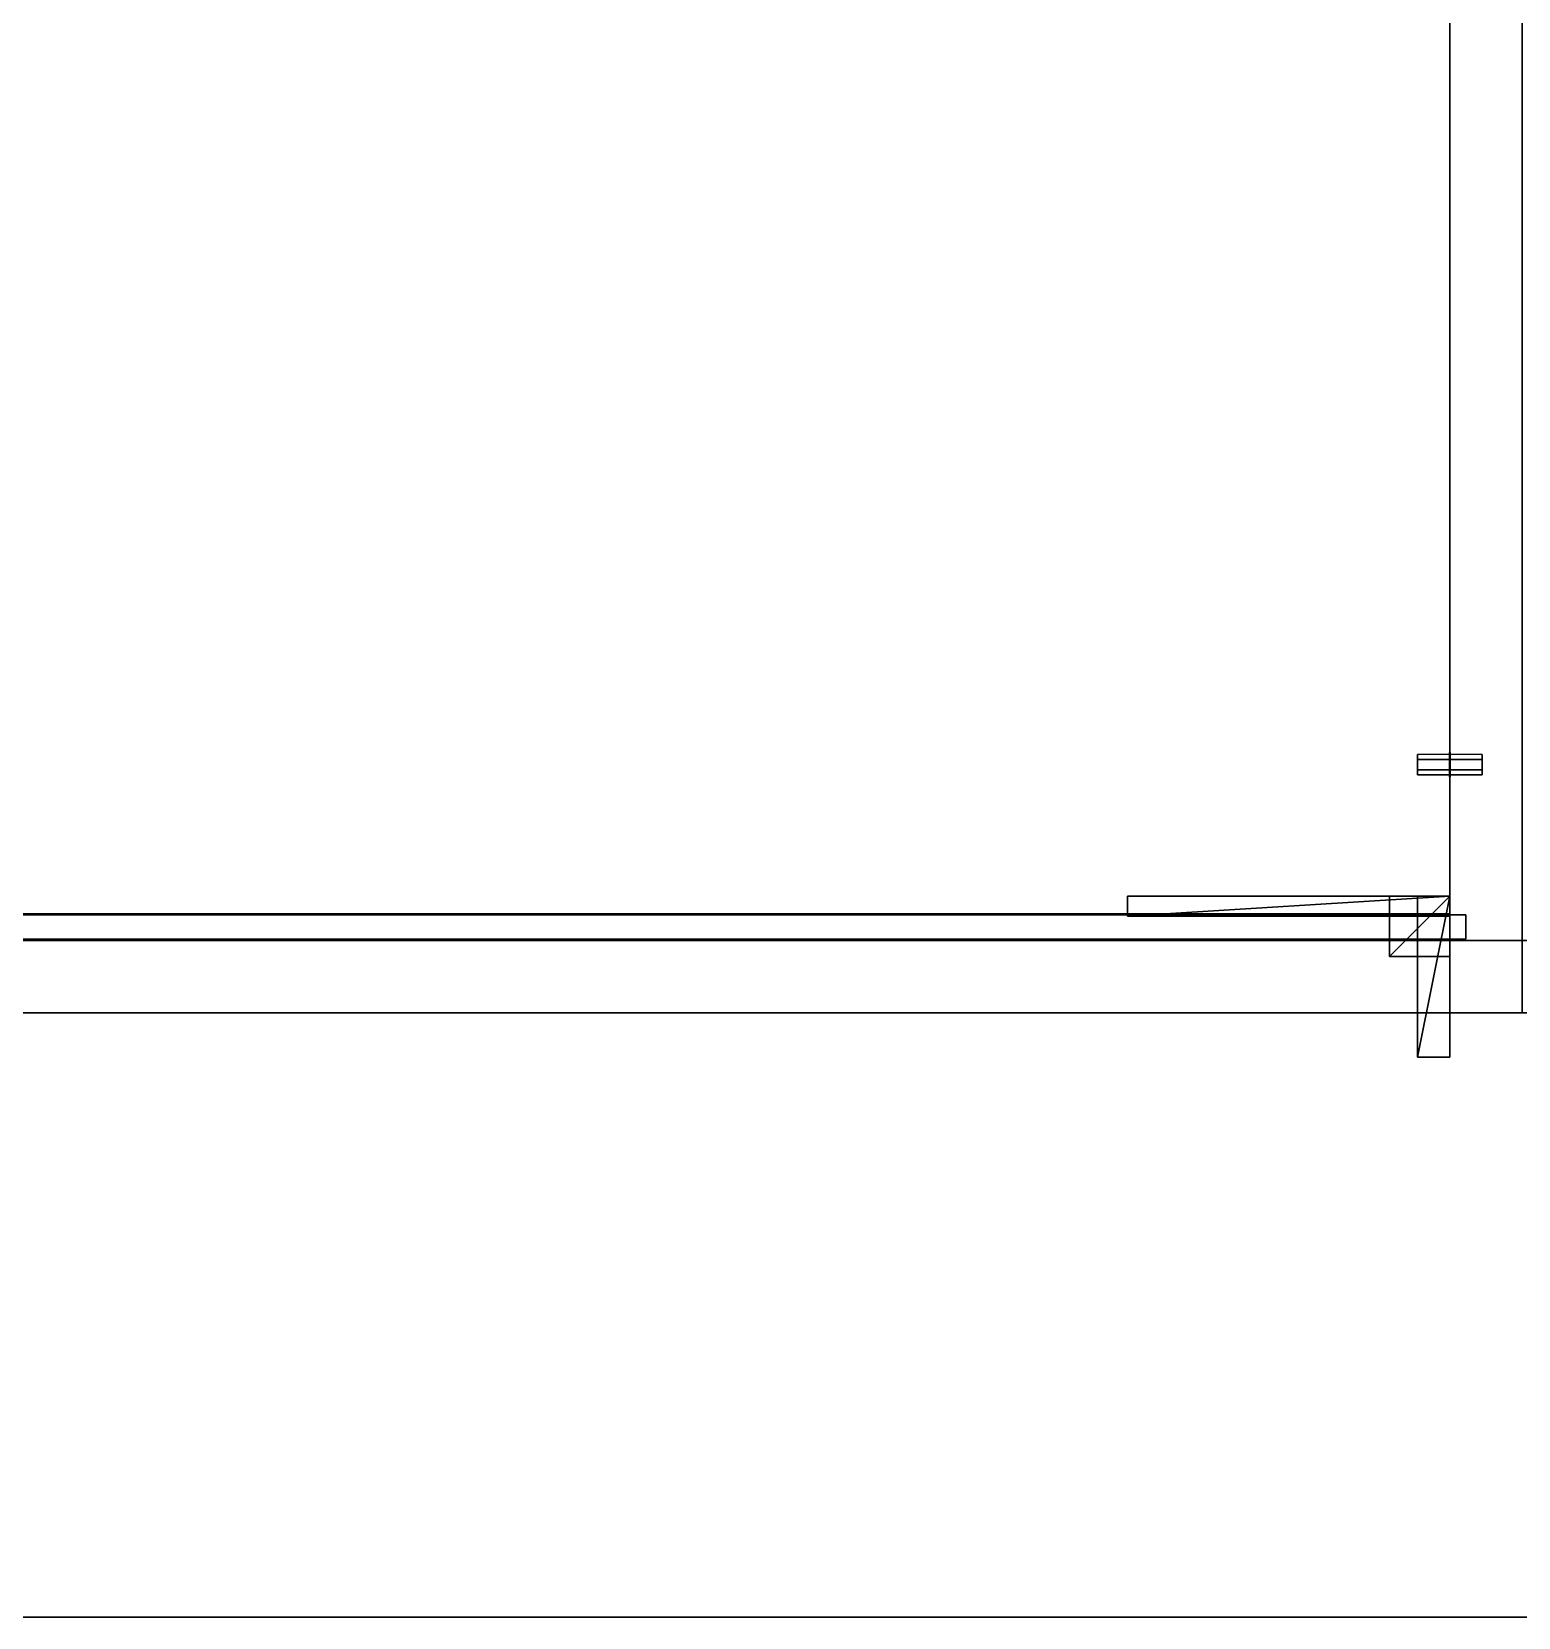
# Model space of a CAD drawing. Extents: x 0 to 4068, y -4475 to 0.
# Drawn here: x 1751 to 2120, y -4475 to -4081.5 of the extents above; entities that cross this region are included whole.
import ezdxf

# ---------------------------------------------------------------- set-up
doc = ezdxf.new("R2010")
doc.units = 0
for name, color, linetype in [('LAYER0', 7, 'CONTINUOUS'), ('LAYER1', 7, 'CONTINUOUS'), ('LAYER11', 7, 'CONTINUOUS'), ('LAYER116', 45, 'CONTINUOUS'), ('LAYER120', 45, 'CONTINUOUS'), ('LAYER121', 45, 'CONTINUOUS'), ('LAYER122', 45, 'CONTINUOUS'), ('LAYER124', 45, 'CONTINUOUS'), ('LAYER126', 45, 'CONTINUOUS'), ('LAYER127', 45, 'CONTINUOUS'), ('LAYER18', 45, 'CONTINUOUS'), ('LAYER19', 45, 'CONTINUOUS'), ('LAYER20', 45, 'CONTINUOUS'), ('LAYER21', 45, 'CONTINUOUS'), ('LAYER22', 45, 'CONTINUOUS'), ('LAYER23', 45, 'CONTINUOUS'), ('LAYER24', 2, 'CONTINUOUS'), ('LAYER25', 37, 'CONTINUOUS'), ('LAYER26', 37, 'CONTINUOUS'), ('LAYER27', 37, 'CONTINUOUS'), ('LAYER28', 37, 'CONTINUOUS'), ('LAYER29', 37, 'CONTINUOUS'), ('LAYER30', 37, 'CONTINUOUS'), ('LAYER31', 45, 'CONTINUOUS'), ('LAYER32', 45, 'CONTINUOUS'), ('LAYER35', 45, 'CONTINUOUS'), ('LAYER36', 45, 'CONTINUOUS'), ('LAYER37', 45, 'CONTINUOUS'), ('LAYER39', 45, 'CONTINUOUS'), ('LAYER40', 45, 'CONTINUOUS'), ('LAYER41', 45, 'CONTINUOUS'), ('LAYER42', 45, 'CONTINUOUS'), ('LAYER43', 45, 'CONTINUOUS'), ('LAYER44', 45, 'CONTINUOUS'), ('LAYER46', 45, 'CONTINUOUS'), ('LAYER47', 45, 'CONTINUOUS'), ('LAYER49', 45, 'CONTINUOUS'), ('LAYER5', 7, 'CONTINUOUS'), ('LAYER50', 45, 'CONTINUOUS'), ('LAYER53', 45, 'CONTINUOUS'), ('LAYER54', 45, 'CONTINUOUS'), ('LAYER55', 254, 'CONTINUOUS'), ('LAYER6', 7, 'CONTINUOUS'), ('LAYER7', 7, 'CONTINUOUS'), ('LAYER9', 7, 'CONTINUOUS')]:
    doc.layers.add(name, color=color, linetype=linetype)

msp = doc.modelspace()

# ---------------------------------------------------------------- linework, layer by layer
at = {"layer": 'LAYER0', "invisible_edges": 1}
for points in [[(4068, 0), (0, -4475), (0, 0), (4068, 0)], [(0, -4475), (4068, 0), (4068, -4475), (0, -4475)]]:
    msp.add_3dface(points, dxfattribs=at)
at = {"layer": 'LAYER1', "invisible_edges": 1}
for points in [[(4068, -4475, 5), (0, -4475), (4068, -4475), (4068, -4475, 5)], [(0, -4475), (4068, -4475, 5), (0, -4475, 5), (0, -4475)]]:
    msp.add_3dface(points, dxfattribs=at)
at = {"layer": 'LAYER11', "invisible_edges": 1}
for points in [[(4068, -4475, 2415), (180, -4325, 2415), (30, -4475, 2415), (4068, -4475, 2415)], [(180, -4325, 2415), (4068, -4475, 2415), (3918, -4325, 2415), (180, -4325, 2415)]]:
    msp.add_3dface(points, dxfattribs=at)
at = {"layer": 'LAYER116', "invisible_edges": 1}
for points in [[(1176, -4325, 880), (3495, -3902, 880), (3495, -4325, 880), (1176, -4325, 880)], [(3495, -3902, 880), (1176, -4325, 880), (1176, -3902, 880), (3495, -3902, 880)]]:
    msp.add_3dface(points, dxfattribs=at)
at = {"layer": 'LAYER120', "invisible_edges": 1}
for points in [[(3495, -4325, 898), (1176, -4325, 880), (3495, -4325, 880), (3495, -4325, 898)], [(1176, -4325, 880), (3495, -4325, 898), (1176, -4325, 898), (1176, -4325, 880)]]:
    msp.add_3dface(points, dxfattribs=at)
at = {"layer": 'LAYER121', "invisible_edges": 1}
for points in [[(1176, -3902, 898), (3495, -4325, 898), (3495, -3902, 898), (1176, -3902, 898)], [(3495, -4325, 898), (1176, -3902, 898), (1176, -4325, 898), (3495, -4325, 898)]]:
    msp.add_3dface(points, dxfattribs=at)
at = {"layer": 'LAYER122', "invisible_edges": 1}
for points in [[(1176, -3902, 1705), (3495, -4325, 1705), (3495, -3902, 1705), (1176, -3902, 1705)], [(3495, -4325, 1705), (1176, -3902, 1705), (1176, -4325, 1705), (3495, -4325, 1705)], [(1194, -4325, 1687), (3495, -4325, 898), (3495, -4325, 1687), (1194, -4325, 1687)], [(3495, -4325, 898), (1194, -4325, 1687), (1194, -4325, 898), (3495, -4325, 898)]]:
    msp.add_3dface(points, dxfattribs=at)
at = {"layer": 'LAYER124', "invisible_edges": 1}
for points in [[(1194, -4307, 898), (3495, -4325, 898), (1194, -4325, 898), (1194, -4307, 898)], [(3495, -4325, 898), (1194, -4307, 898), (3495, -4307, 898), (3495, -4325, 898)], [(1176, -4325, 1687), (3495, -4325, 1705), (1176, -4325, 1705), (1176, -4325, 1687)], [(3495, -4325, 1705), (1176, -4325, 1687), (3495, -4325, 1687), (3495, -4325, 1705)]]:
    msp.add_3dface(points, dxfattribs=at)
at = {"layer": 'LAYER126', "invisible_edges": 1}
for points in [[(3495, -4307, 1687), (1194, -4325, 1687), (3495, -4325, 1687), (3495, -4307, 1687)], [(1194, -4325, 1687), (3495, -4307, 1687), (1194, -4307, 1687), (1194, -4325, 1687)]]:
    msp.add_3dface(points, dxfattribs=at)
at = {"layer": 'LAYER127', "invisible_edges": 1}
for points in [[(1176, -4325, 1687), (3495, -3902, 1687), (3495, -4325, 1687), (1176, -4325, 1687)], [(3495, -3902, 1687), (1176, -4325, 1687), (1176, -3902, 1687), (3495, -3902, 1687)], [(1194, -4307, 898), (3495, -4307, 1687), (3495, -4307, 898), (1194, -4307, 898)], [(3495, -4307, 1687), (1194, -4307, 898), (1194, -4307, 1687), (3495, -4307, 1687)]]:
    msp.add_3dface(points, dxfattribs=at)
at = {"layer": 'LAYER18', "invisible_edges": 1}
for points in [[(1197, -4325, 2346), (2103, -4325, 2226), (2103, -4325, 2346), (1197, -4325, 2346)], [(2103, -4325, 2226), (1197, -4325, 2346), (1197, -4325, 2226), (2103, -4325, 2226)], [(2103, -4325, 759.5), (1197, -4325, 879.5), (1197, -4325, 759.5), (2103, -4325, 759.5)], [(1197, -4325, 879.5), (2103, -4325, 759.5), (2103, -4325, 879.5), (1197, -4325, 879.5)]]:
    msp.add_3dface(points, dxfattribs=at)
at = {"layer": 'LAYER19', "invisible_edges": 1}
for points in [[(2103, -4307, 2346), (2103, -4325, 2226), (2103, -4307, 2226), (2103, -4307, 2346)], [(2103, -4325, 2226), (2103, -4307, 2346), (2103, -4325, 2346), (2103, -4325, 2226)]]:
    msp.add_3dface(points, dxfattribs=at)
at = {"layer": 'LAYER20', "invisible_edges": 1}
for points in [[(1197, -4307, 2226), (2103, -4325, 2226), (1197, -4325, 2226), (1197, -4307, 2226)], [(2103, -4325, 2226), (1197, -4307, 2226), (2103, -4307, 2226), (2103, -4325, 2226)], [(2103, -4307, 879.5), (1197, -4325, 879.5), (2103, -4325, 879.5), (2103, -4307, 879.5)], [(1197, -4325, 879.5), (2103, -4307, 879.5), (1197, -4307, 879.5), (1197, -4325, 879.5)]]:
    msp.add_3dface(points, dxfattribs=at)
at = {"layer": 'LAYER21', "invisible_edges": 1}
for points in [[(2103, -4325, 759.5), (2103, -4307, 879.5), (2103, -4325, 879.5), (2103, -4325, 759.5)], [(2103, -4307, 879.5), (2103, -4325, 759.5), (2103, -4307, 759.5), (2103, -4307, 879.5)]]:
    msp.add_3dface(points, dxfattribs=at)
at = {"layer": 'LAYER22', "invisible_edges": 1}
for points in [[(2103, -4307, 2346), (1197, -4325, 2346), (2103, -4325, 2346), (2103, -4307, 2346)], [(1197, -4325, 2346), (2103, -4307, 2346), (1197, -4307, 2346), (1197, -4325, 2346)], [(1197, -4307, 759.5), (2103, -4325, 759.5), (1197, -4325, 759.5), (1197, -4307, 759.5)], [(2103, -4325, 759.5), (1197, -4307, 759.5), (2103, -4307, 759.5), (2103, -4325, 759.5)]]:
    msp.add_3dface(points, dxfattribs=at)
at = {"layer": 'LAYER23', "invisible_edges": 1}
for points in [[(1197, -4307, 2226), (2103, -4307, 2346), (2103, -4307, 2226), (1197, -4307, 2226)], [(2103, -4307, 2346), (1197, -4307, 2226), (1197, -4307, 2346), (2103, -4307, 2346)], [(2103, -4307, 879.5), (1197, -4307, 759.5), (1197, -4307, 879.5), (2103, -4307, 879.5)], [(1197, -4307, 759.5), (2103, -4307, 879.5), (2103, -4307, 759.5), (1197, -4307, 759.5)]]:
    msp.add_3dface(points, dxfattribs=at)
at = {"layer": 'LAYER24'}
for points in [[(2023, -4296, 2300), (2023, -4301, 2300), (2023, -4296, 2323), (2023, -4296, 2300)], [(2023, -4296, 2323), (2023, -4301, 2300), (2023, -4301, 2323), (2023, -4296, 2323)], [(2023, -4296, 2323), (2023, -4301, 2323), (2103, -4296, 2323), (2023, -4296, 2323)], [(2103, -4296, 2323), (2023, -4301, 2323), (2103, -4301, 2323), (2103, -4296, 2323)], [(2023, -4296, 2323), (2103, -4296, 2323), (2023, -4296, 2300), (2023, -4296, 2323)], [(2023, -4296, 2300), (2103, -4296, 2323), (2103, -4296, 2300), (2023, -4296, 2300)], [(2023, -4296, 2300), (2103, -4296, 2300), (2023, -4301, 2300), (2023, -4296, 2300)], [(2023, -4301, 2300), (2103, -4296, 2300), (2103, -4301, 2300), (2023, -4301, 2300)], [(2023, -4296, 2307), (2023, -4301, 2307), (2023, -4296, 2323), (2023, -4296, 2307)], [(2023, -4296, 2323), (2023, -4301, 2307), (2023, -4301, 2323), (2023, -4296, 2323)], [(2023, -4296, 2323), (2023, -4301, 2323), (2103, -4296, 2323), (2023, -4296, 2323)], [(2103, -4296, 2323), (2023, -4301, 2323), (2103, -4301, 2323), (2103, -4296, 2323)], [(2023, -4296, 2323), (2103, -4296, 2323), (2023, -4296, 2307), (2023, -4296, 2323)], [(2023, -4296, 2307), (2103, -4296, 2323), (2103, -4296, 2307), (2023, -4296, 2307)], [(2023, -4296, 2307), (2103, -4296, 2307), (2023, -4301, 2307), (2023, -4296, 2307)], [(2023, -4301, 2307), (2103, -4296, 2307), (2103, -4301, 2307), (2023, -4301, 2307)], [(2023, -4296, 816), (2023, -4301, 816), (2023, -4296, 839), (2023, -4296, 816)], [(2023, -4296, 839), (2023, -4301, 816), (2023, -4301, 839), (2023, -4296, 839)], [(2023, -4296, 839), (2023, -4301, 839), (2103, -4296, 839), (2023, -4296, 839)], [(2103, -4296, 839), (2023, -4301, 839), (2103, -4301, 839), (2103, -4296, 839)], [(2023, -4296, 839), (2103, -4296, 839), (2023, -4296, 816), (2023, -4296, 839)], [(2023, -4296, 816), (2103, -4296, 839), (2103, -4296, 816), (2023, -4296, 816)], [(2023, -4296, 816), (2103, -4296, 816), (2023, -4301, 816), (2023, -4296, 816)], [(2023, -4301, 816), (2103, -4296, 816), (2103, -4301, 816), (2023, -4301, 816)], [(2023, -4296, 823), (2023, -4301, 823), (2023, -4296, 839), (2023, -4296, 823)], [(2023, -4296, 839), (2023, -4301, 823), (2023, -4301, 839), (2023, -4296, 839)], [(2023, -4296, 839), (2023, -4301, 839), (2103, -4296, 839), (2023, -4296, 839)], [(2103, -4296, 839), (2023, -4301, 839), (2103, -4301, 839), (2103, -4296, 839)], [(2023, -4296, 839), (2103, -4296, 839), (2023, -4296, 823), (2023, -4296, 839)], [(2023, -4296, 823), (2103, -4296, 839), (2103, -4296, 823), (2023, -4296, 823)], [(2023, -4296, 823), (2103, -4296, 823), (2023, -4301, 823), (2023, -4296, 823)], [(2023, -4301, 823), (2103, -4296, 823), (2103, -4301, 823), (2023, -4301, 823)], [(2088, -4296, 2308), (2088, -4311, 2308), (2088, -4296, 2323), (2088, -4296, 2308)], [(2088, -4296, 2323), (2088, -4311, 2308), (2088, -4311, 2323), (2088, -4296, 2323)], [(2088, -4296, 2323), (2088, -4311, 2323), (2103, -4296, 2323), (2088, -4296, 2323)], [(2103, -4296, 2323), (2088, -4311, 2323), (2103, -4311, 2323), (2103, -4296, 2323)], [(2088, -4296, 2323), (2103, -4296, 2323), (2088, -4296, 2308), (2088, -4296, 2323)], [(2088, -4296, 2308), (2103, -4296, 2323), (2103, -4296, 2308), (2088, -4296, 2308)], [(2088, -4296, 2308), (2103, -4296, 2308), (2088, -4311, 2308), (2088, -4296, 2308)], [(2088, -4311, 2308), (2103, -4296, 2308), (2103, -4311, 2308), (2088, -4311, 2308)], [(2088, -4296, 2308), (2088, -4311, 2308), (2088, -4296, 2323), (2088, -4296, 2308)], [(2088, -4296, 2323), (2088, -4311, 2308), (2088, -4311, 2323), (2088, -4296, 2323)], [(2088, -4296, 2323), (2088, -4311, 2323), (2103, -4296, 2323), (2088, -4296, 2323)], [(2103, -4296, 2323), (2088, -4311, 2323), (2103, -4311, 2323), (2103, -4296, 2323)], [(2088, -4296, 2323), (2103, -4296, 2323), (2088, -4296, 2308), (2088, -4296, 2323)], [(2088, -4296, 2308), (2103, -4296, 2323), (2103, -4296, 2308), (2088, -4296, 2308)], [(2088, -4296, 2308), (2103, -4296, 2308), (2088, -4311, 2308), (2088, -4296, 2308)], [(2088, -4311, 2308), (2103, -4296, 2308), (2103, -4311, 2308), (2088, -4311, 2308)], [(2088, -4296, 2308), (2088, -4311, 2308), (2088, -4296, 2323), (2088, -4296, 2308)], [(2088, -4296, 2323), (2088, -4311, 2308), (2088, -4311, 2323), (2088, -4296, 2323)], [(2088, -4296, 2323), (2088, -4311, 2323), (2103, -4296, 2323), (2088, -4296, 2323)], [(2103, -4296, 2323), (2088, -4311, 2323), (2103, -4311, 2323), (2103, -4296, 2323)], [(2088, -4296, 2323), (2103, -4296, 2323), (2088, -4296, 2308), (2088, -4296, 2323)], [(2088, -4296, 2308), (2103, -4296, 2323), (2103, -4296, 2308), (2088, -4296, 2308)], [(2088, -4296, 2308), (2103, -4296, 2308), (2088, -4311, 2308), (2088, -4296, 2308)], [(2088, -4311, 2308), (2103, -4296, 2308), (2103, -4311, 2308), (2088, -4311, 2308)], [(2088, -4296, 2308), (2088, -4311, 2308), (2088, -4296, 2323), (2088, -4296, 2308)], [(2088, -4296, 2323), (2088, -4311, 2308), (2088, -4311, 2323), (2088, -4296, 2323)], [(2088, -4296, 2323), (2088, -4311, 2323), (2103, -4296, 2323), (2088, -4296, 2323)], [(2103, -4296, 2323), (2088, -4311, 2323), (2103, -4311, 2323), (2103, -4296, 2323)], [(2088, -4296, 2323), (2103, -4296, 2323), (2088, -4296, 2308), (2088, -4296, 2323)], [(2088, -4296, 2308), (2103, -4296, 2323), (2103, -4296, 2308), (2088, -4296, 2308)], [(2088, -4296, 2308), (2103, -4296, 2308), (2088, -4311, 2308), (2088, -4296, 2308)], [(2088, -4311, 2308), (2103, -4296, 2308), (2103, -4311, 2308), (2088, -4311, 2308)], [(2088, -4296, 824), (2088, -4311, 824), (2088, -4296, 839), (2088, -4296, 824)], [(2088, -4296, 839), (2088, -4311, 824), (2088, -4311, 839), (2088, -4296, 839)], [(2088, -4296, 839), (2088, -4311, 839), (2103, -4296, 839), (2088, -4296, 839)], [(2103, -4296, 839), (2088, -4311, 839), (2103, -4311, 839), (2103, -4296, 839)], [(2088, -4296, 839), (2103, -4296, 839), (2088, -4296, 824), (2088, -4296, 839)], [(2088, -4296, 824), (2103, -4296, 839), (2103, -4296, 824), (2088, -4296, 824)], [(2088, -4296, 824), (2103, -4296, 824), (2088, -4311, 824), (2088, -4296, 824)], [(2088, -4311, 824), (2103, -4296, 824), (2103, -4311, 824), (2088, -4311, 824)], [(2088, -4296, 824), (2088, -4311, 824), (2088, -4296, 839), (2088, -4296, 824)], [(2088, -4296, 839), (2088, -4311, 824), (2088, -4311, 839), (2088, -4296, 839)], [(2088, -4296, 839), (2088, -4311, 839), (2103, -4296, 839), (2088, -4296, 839)], [(2103, -4296, 839), (2088, -4311, 839), (2103, -4311, 839), (2103, -4296, 839)], [(2088, -4296, 839), (2103, -4296, 839), (2088, -4296, 824), (2088, -4296, 839)], [(2088, -4296, 824), (2103, -4296, 839), (2103, -4296, 824), (2088, -4296, 824)], [(2088, -4296, 824), (2103, -4296, 824), (2088, -4311, 824), (2088, -4296, 824)], [(2088, -4311, 824), (2103, -4296, 824), (2103, -4311, 824), (2088, -4311, 824)], [(2088, -4296, 824), (2088, -4311, 824), (2088, -4296, 839), (2088, -4296, 824)], [(2088, -4296, 839), (2088, -4311, 824), (2088, -4311, 839), (2088, -4296, 839)], [(2088, -4296, 839), (2088, -4311, 839), (2103, -4296, 839), (2088, -4296, 839)], [(2103, -4296, 839), (2088, -4311, 839), (2103, -4311, 839), (2103, -4296, 839)], [(2088, -4296, 839), (2103, -4296, 839), (2088, -4296, 824), (2088, -4296, 839)], [(2088, -4296, 824), (2103, -4296, 839), (2103, -4296, 824), (2088, -4296, 824)], [(2088, -4296, 824), (2103, -4296, 824), (2088, -4311, 824), (2088, -4296, 824)], [(2088, -4311, 824), (2103, -4296, 824), (2103, -4311, 824), (2088, -4311, 824)], [(2088, -4296, 824), (2088, -4311, 824), (2088, -4296, 839), (2088, -4296, 824)], [(2088, -4296, 839), (2088, -4311, 824), (2088, -4311, 839), (2088, -4296, 839)], [(2088, -4296, 839), (2088, -4311, 839), (2103, -4296, 839), (2088, -4296, 839)], [(2103, -4296, 839), (2088, -4311, 839), (2103, -4311, 839), (2103, -4296, 839)], [(2088, -4296, 839), (2103, -4296, 839), (2088, -4296, 824), (2088, -4296, 839)], [(2088, -4296, 824), (2103, -4296, 839), (2103, -4296, 824), (2088, -4296, 824)], [(2088, -4296, 824), (2103, -4296, 824), (2088, -4311, 824), (2088, -4296, 824)], [(2088, -4311, 824), (2103, -4296, 824), (2103, -4311, 824), (2088, -4311, 824)], [(2095, -4296, 2315), (2095, -4336, 2315), (2095, -4296, 2323), (2095, -4296, 2315)], [(2095, -4296, 2323), (2095, -4336, 2315), (2095, -4336, 2323), (2095, -4296, 2323)], [(2095, -4296, 2323), (2095, -4336, 2323), (2103, -4296, 2323), (2095, -4296, 2323)], [(2103, -4296, 2323), (2095, -4336, 2323), (2103, -4336, 2323), (2103, -4296, 2323)], [(2095, -4296, 2323), (2103, -4296, 2323), (2095, -4296, 2315), (2095, -4296, 2323)], [(2095, -4296, 2315), (2103, -4296, 2323), (2103, -4296, 2315), (2095, -4296, 2315)], [(2095, -4296, 2315), (2103, -4296, 2315), (2095, -4336, 2315), (2095, -4296, 2315)], [(2095, -4336, 2315), (2103, -4296, 2315), (2103, -4336, 2315), (2095, -4336, 2315)], [(2095, -4296, 831), (2095, -4336, 831), (2095, -4296, 839), (2095, -4296, 831)], [(2095, -4296, 839), (2095, -4336, 831), (2095, -4336, 839), (2095, -4296, 839)], [(2095, -4296, 839), (2095, -4336, 839), (2103, -4296, 839), (2095, -4296, 839)], [(2103, -4296, 839), (2095, -4336, 839), (2103, -4336, 839), (2103, -4296, 839)], [(2095, -4296, 839), (2103, -4296, 839), (2095, -4296, 831), (2095, -4296, 839)], [(2095, -4296, 831), (2103, -4296, 839), (2103, -4296, 831), (2095, -4296, 831)], [(2095, -4296, 831), (2103, -4296, 831), (2095, -4336, 831), (2095, -4296, 831)], [(2095, -4336, 831), (2103, -4296, 831), (2103, -4336, 831), (2095, -4336, 831)], [(2103, -4296, 2323), (2103, -4301, 2323), (2103, -4296, 2300), (2103, -4296, 2323)], [(2103, -4296, 2300), (2103, -4301, 2323), (2103, -4301, 2300), (2103, -4296, 2300)], [(2103, -4296, 2323), (2103, -4311, 2323), (2103, -4296, 2308), (2103, -4296, 2323)], [(2103, -4296, 2308), (2103, -4311, 2323), (2103, -4311, 2308), (2103, -4296, 2308)], [(2103, -4296, 2323), (2103, -4311, 2323), (2103, -4296, 2308), (2103, -4296, 2323)], [(2103, -4296, 2308), (2103, -4311, 2323), (2103, -4311, 2308), (2103, -4296, 2308)], [(2103, -4296, 2323), (2103, -4311, 2323), (2103, -4296, 2308), (2103, -4296, 2323)], [(2103, -4296, 2308), (2103, -4311, 2323), (2103, -4311, 2308), (2103, -4296, 2308)], [(2103, -4296, 2323), (2103, -4311, 2323), (2103, -4296, 2308), (2103, -4296, 2323)], [(2103, -4296, 2308), (2103, -4311, 2323), (2103, -4311, 2308), (2103, -4296, 2308)], [(2103, -4296, 2323), (2103, -4336, 2323), (2103, -4296, 2315), (2103, -4296, 2323)], [(2103, -4296, 2315), (2103, -4336, 2323), (2103, -4336, 2315), (2103, -4296, 2315)], [(2103, -4296, 2323), (2103, -4301, 2323), (2103, -4296, 2307), (2103, -4296, 2323)], [(2103, -4296, 2307), (2103, -4301, 2323), (2103, -4301, 2307), (2103, -4296, 2307)], [(2103, -4296, 839), (2103, -4301, 839), (2103, -4296, 816), (2103, -4296, 839)], [(2103, -4296, 816), (2103, -4301, 839), (2103, -4301, 816), (2103, -4296, 816)], [(2103, -4296, 839), (2103, -4311, 839), (2103, -4296, 824), (2103, -4296, 839)], [(2103, -4296, 824), (2103, -4311, 839), (2103, -4311, 824), (2103, -4296, 824)], [(2103, -4296, 839), (2103, -4311, 839), (2103, -4296, 824), (2103, -4296, 839)], [(2103, -4296, 824), (2103, -4311, 839), (2103, -4311, 824), (2103, -4296, 824)], [(2103, -4296, 839), (2103, -4311, 839), (2103, -4296, 824), (2103, -4296, 839)], [(2103, -4296, 824), (2103, -4311, 839), (2103, -4311, 824), (2103, -4296, 824)], [(2103, -4296, 839), (2103, -4311, 839), (2103, -4296, 824), (2103, -4296, 839)], [(2103, -4296, 824), (2103, -4311, 839), (2103, -4311, 824), (2103, -4296, 824)], [(2103, -4296, 839), (2103, -4336, 839), (2103, -4296, 831), (2103, -4296, 839)], [(2103, -4296, 831), (2103, -4336, 839), (2103, -4336, 831), (2103, -4296, 831)], [(2103, -4296, 839), (2103, -4301, 839), (2103, -4296, 823), (2103, -4296, 839)], [(2103, -4296, 823), (2103, -4301, 839), (2103, -4301, 823), (2103, -4296, 823)], [(2023, -4301, 2300), (2103, -4301, 2300), (2023, -4301, 2323), (2023, -4301, 2300)], [(2023, -4301, 2323), (2103, -4301, 2300), (2103, -4301, 2323), (2023, -4301, 2323)], [(2023, -4301, 2307), (2103, -4301, 2307), (2023, -4301, 2323), (2023, -4301, 2307)], [(2023, -4301, 2323), (2103, -4301, 2307), (2103, -4301, 2323), (2023, -4301, 2323)], [(2023, -4301, 816), (2103, -4301, 816), (2023, -4301, 839), (2023, -4301, 816)], [(2023, -4301, 839), (2103, -4301, 816), (2103, -4301, 839), (2023, -4301, 839)], [(2023, -4301, 823), (2103, -4301, 823), (2023, -4301, 839), (2023, -4301, 823)], [(2023, -4301, 839), (2103, -4301, 823), (2103, -4301, 839), (2023, -4301, 839)], [(2088, -4311, 2308), (2103, -4311, 2308), (2088, -4311, 2323), (2088, -4311, 2308)], [(2088, -4311, 2323), (2103, -4311, 2308), (2103, -4311, 2323), (2088, -4311, 2323)], [(2088, -4311, 2308), (2103, -4311, 2308), (2088, -4311, 2323), (2088, -4311, 2308)], [(2088, -4311, 2323), (2103, -4311, 2308), (2103, -4311, 2323), (2088, -4311, 2323)], [(2088, -4311, 2308), (2103, -4311, 2308), (2088, -4311, 2323), (2088, -4311, 2308)], [(2088, -4311, 2323), (2103, -4311, 2308), (2103, -4311, 2323), (2088, -4311, 2323)], [(2088, -4311, 2308), (2103, -4311, 2308), (2088, -4311, 2323), (2088, -4311, 2308)], [(2088, -4311, 2323), (2103, -4311, 2308), (2103, -4311, 2323), (2088, -4311, 2323)], [(2088, -4311, 824), (2103, -4311, 824), (2088, -4311, 839), (2088, -4311, 824)], [(2088, -4311, 839), (2103, -4311, 824), (2103, -4311, 839), (2088, -4311, 839)], [(2088, -4311, 824), (2103, -4311, 824), (2088, -4311, 839), (2088, -4311, 824)], [(2088, -4311, 839), (2103, -4311, 824), (2103, -4311, 839), (2088, -4311, 839)], [(2088, -4311, 824), (2103, -4311, 824), (2088, -4311, 839), (2088, -4311, 824)], [(2088, -4311, 839), (2103, -4311, 824), (2103, -4311, 839), (2088, -4311, 839)], [(2088, -4311, 824), (2103, -4311, 824), (2088, -4311, 839), (2088, -4311, 824)], [(2088, -4311, 839), (2103, -4311, 824), (2103, -4311, 839), (2088, -4311, 839)], [(2095, -4336, 2315), (2103, -4336, 2315), (2095, -4336, 2323), (2095, -4336, 2315)], [(2095, -4336, 2323), (2103, -4336, 2315), (2103, -4336, 2323), (2095, -4336, 2323)], [(2095, -4336, 831), (2103, -4336, 831), (2095, -4336, 839), (2095, -4336, 831)], [(2095, -4336, 839), (2103, -4336, 831), (2103, -4336, 839), (2095, -4336, 839)]]:
    msp.add_3dface(points, dxfattribs=at)
at = {"layer": 'LAYER25', "invisible_edges": 1}
for points in [[(2103, -4296, 2300), (2023, -4296, 2323), (2103, -4296, 2323), (2103, -4296, 2300)], [(2023, -4296, 2323), (2103, -4296, 2300), (2023, -4296, 2300), (2023, -4296, 2323)], [(2103, -4296, 816), (2023, -4296, 839), (2103, -4296, 839), (2103, -4296, 816)], [(2023, -4296, 839), (2103, -4296, 816), (2023, -4296, 816), (2023, -4296, 839)]]:
    msp.add_3dface(points, dxfattribs=at)
at = {"layer": 'LAYER26', "invisible_edges": 1}
for points in [[(2103, -4301, 2323), (2023, -4296, 2323), (2023, -4301, 2323), (2103, -4301, 2323)], [(2023, -4296, 2323), (2103, -4301, 2323), (2103, -4296, 2323), (2023, -4296, 2323)], [(2103, -4301, 839), (2023, -4296, 839), (2023, -4301, 839), (2103, -4301, 839)], [(2023, -4296, 839), (2103, -4301, 839), (2103, -4296, 839), (2023, -4296, 839)]]:
    msp.add_3dface(points, dxfattribs=at)
at = {"layer": 'LAYER27', "invisible_edges": 1}
for points in [[(2023, -4301, 2300), (2023, -4296, 2323), (2023, -4296, 2300), (2023, -4301, 2300)], [(2023, -4296, 2323), (2023, -4301, 2300), (2023, -4301, 2323), (2023, -4296, 2323)], [(2023, -4301, 816), (2023, -4296, 839), (2023, -4296, 816), (2023, -4301, 816)], [(2023, -4296, 839), (2023, -4301, 816), (2023, -4301, 839), (2023, -4296, 839)]]:
    msp.add_3dface(points, dxfattribs=at)
at = {"layer": 'LAYER28', "invisible_edges": 1}
for points in [[(2103, -4296, 2300), (2023, -4301, 2300), (2023, -4296, 2300), (2103, -4296, 2300)], [(2023, -4301, 2300), (2103, -4296, 2300), (2103, -4301, 2300), (2023, -4301, 2300)], [(2103, -4296, 816), (2023, -4301, 816), (2023, -4296, 816), (2103, -4296, 816)], [(2023, -4301, 816), (2103, -4296, 816), (2103, -4301, 816), (2023, -4301, 816)]]:
    msp.add_3dface(points, dxfattribs=at)
at = {"layer": 'LAYER29', "invisible_edges": 1}
for points in [[(2103, -4301, 2323), (2103, -4296, 2300), (2103, -4296, 2323), (2103, -4301, 2323)], [(2103, -4296, 2300), (2103, -4301, 2323), (2103, -4301, 2300), (2103, -4296, 2300)], [(2103, -4301, 839), (2103, -4296, 816), (2103, -4296, 839), (2103, -4301, 839)], [(2103, -4296, 816), (2103, -4301, 839), (2103, -4301, 816), (2103, -4296, 816)]]:
    msp.add_3dface(points, dxfattribs=at)
at = {"layer": 'LAYER30', "invisible_edges": 1}
for points in [[(2023, -4301, 2300), (2103, -4301, 2323), (2023, -4301, 2323), (2023, -4301, 2300)], [(2103, -4301, 2323), (2023, -4301, 2300), (2103, -4301, 2300), (2103, -4301, 2323)], [(2023, -4301, 816), (2103, -4301, 839), (2023, -4301, 839), (2023, -4301, 816)], [(2103, -4301, 839), (2023, -4301, 816), (2103, -4301, 816), (2103, -4301, 839)]]:
    msp.add_3dface(points, dxfattribs=at)
at = {"layer": 'LAYER31', "invisible_edges": 1}
for points in [[(2103, -4325, 2364), (1197, -3925, 2364), (1197, -4325, 2364), (2103, -4325, 2364)], [(1197, -3925, 2364), (2103, -4325, 2364), (2103, -3925, 2364), (1197, -3925, 2364)], [(1197, -4325, 1706), (2103, -3925, 1706), (2103, -4325, 1706), (1197, -4325, 1706)], [(2103, -3925, 1706), (1197, -4325, 1706), (1197, -3925, 1706), (2103, -3925, 1706)], [(1197, -4325, 156), (2103, -3925, 156), (2103, -4325, 156), (1197, -4325, 156)], [(2103, -3925, 156), (1197, -4325, 156), (1197, -3925, 156), (2103, -3925, 156)]]:
    msp.add_3dface(points, dxfattribs=at)
at = {"layer": 'LAYER32', "invisible_edges": 1}
for points in [[(2103, -4325, 2364), (2103, -3925, 2346), (2103, -3925, 2364), (2103, -4325, 2364)], [(2103, -3925, 2346), (2103, -4325, 2364), (2103, -4325, 2346), (2103, -3925, 2346)], [(2103, -4325, 1724), (2103, -3925, 1706), (2103, -3925, 1724), (2103, -4325, 1724)], [(2103, -3925, 1706), (2103, -4325, 1724), (2103, -4325, 1706), (2103, -3925, 1706)], [(2103, -4325, 174), (2103, -3925, 156), (2103, -3925, 174), (2103, -4325, 174)], [(2103, -3925, 156), (2103, -4325, 174), (2103, -4325, 156), (2103, -3925, 156)]]:
    msp.add_3dface(points, dxfattribs=at)
at = {"layer": 'LAYER35', "invisible_edges": 1}
for points in [[(1197, -4325, 2346), (2103, -4325, 2364), (1197, -4325, 2364), (1197, -4325, 2346)], [(2103, -4325, 2364), (1197, -4325, 2346), (2103, -4325, 2346), (2103, -4325, 2364)], [(2103, -4325, 1724), (1197, -4325, 1706), (2103, -4325, 1706), (2103, -4325, 1724)], [(1197, -4325, 1706), (2103, -4325, 1724), (1197, -4325, 1724), (1197, -4325, 1706)], [(2103, -4325, 174), (1197, -4325, 156), (2103, -4325, 156), (2103, -4325, 174)], [(1197, -4325, 156), (2103, -4325, 174), (1197, -4325, 174), (1197, -4325, 156)]]:
    msp.add_3dface(points, dxfattribs=at)
at = {"layer": 'LAYER36', "invisible_edges": 1}
for points in [[(2103, -3925, 2346), (1197, -4325, 2346), (1197, -3925, 2346), (2103, -3925, 2346)], [(1197, -4325, 2346), (2103, -3925, 2346), (2103, -4325, 2346), (1197, -4325, 2346)], [(1197, -3925, 1724), (2103, -4325, 1724), (2103, -3925, 1724), (1197, -3925, 1724)], [(2103, -4325, 1724), (1197, -3925, 1724), (1197, -4325, 1724), (2103, -4325, 1724)], [(1197, -3925, 174), (2103, -4325, 174), (2103, -3925, 174), (1197, -3925, 174)], [(2103, -4325, 174), (1197, -3925, 174), (1197, -4325, 174), (2103, -4325, 174)]]:
    msp.add_3dface(points, dxfattribs=at)
at = {"layer": 'LAYER37', "invisible_edges": 1}
for points in [[(2107, -4306.7, 1720), (1193, -4306.7, 2350), (1193, -4306.7, 1720), (2107, -4306.7, 1720)], [(1193, -4306.7, 2350), (2107, -4306.7, 1720), (2107, -4306.7, 2350), (1193, -4306.7, 2350)], [(2107, -4306.7, 170), (1193, -4306.7, 879.5), (1193, -4306.7, 170), (2107, -4306.7, 170)], [(1193, -4306.7, 879.5), (2107, -4306.7, 170), (2107, -4306.7, 879.5), (1193, -4306.7, 879.5)]]:
    msp.add_3dface(points, dxfattribs=at)
at = {"layer": 'LAYER39', "invisible_edges": 1}
for points in [[(2107, -4300.7, 2350), (1193, -4306.7, 2350), (2107, -4306.7, 2350), (2107, -4300.7, 2350)], [(1193, -4306.7, 2350), (2107, -4300.7, 2350), (1193, -4300.7, 2350), (1193, -4306.7, 2350)], [(2107, -4300.7, 879.5), (1193, -4306.7, 879.5), (2107, -4306.7, 879.5), (2107, -4300.7, 879.5)], [(1193, -4306.7, 879.5), (2107, -4300.7, 879.5), (1193, -4300.7, 879.5), (1193, -4306.7, 879.5)]]:
    msp.add_3dface(points, dxfattribs=at)
at = {"layer": 'LAYER40', "invisible_edges": 1}
for points in [[(2107, -4306.7, 1720), (2107, -4300.7, 2350), (2107, -4306.7, 2350), (2107, -4306.7, 1720)], [(2107, -4300.7, 2350), (2107, -4306.7, 1720), (2107, -4300.7, 1720), (2107, -4300.7, 2350)], [(2107, -4306.7, 170), (2107, -4300.7, 879.5), (2107, -4306.7, 879.5), (2107, -4306.7, 170)], [(2107, -4300.7, 879.5), (2107, -4306.7, 170), (2107, -4300.7, 170), (2107, -4300.7, 879.5)]]:
    msp.add_3dface(points, dxfattribs=at)
at = {"layer": 'LAYER41', "invisible_edges": 1}
for points in [[(1193, -4300.7, 1720), (2107, -4306.7, 1720), (1193, -4306.7, 1720), (1193, -4300.7, 1720)], [(2107, -4306.7, 1720), (1193, -4300.7, 1720), (2107, -4300.7, 1720), (2107, -4306.7, 1720)], [(1193, -4300.7, 170), (2107, -4306.7, 170), (1193, -4306.7, 170), (1193, -4300.7, 170)], [(2107, -4306.7, 170), (1193, -4300.7, 170), (2107, -4300.7, 170), (2107, -4306.7, 170)]]:
    msp.add_3dface(points, dxfattribs=at)
at = {"layer": 'LAYER42', "invisible_edges": 1}
for points in [[(2107, -4300.7, 2350), (1193, -4300.7, 1720), (1193, -4300.7, 2350), (2107, -4300.7, 2350)], [(1193, -4300.7, 1720), (2107, -4300.7, 2350), (2107, -4300.7, 1720), (1193, -4300.7, 1720)], [(2107, -4300.7, 879.5), (1193, -4300.7, 170), (1193, -4300.7, 879.5), (2107, -4300.7, 879.5)], [(1193, -4300.7, 170), (2107, -4300.7, 879.5), (2107, -4300.7, 170), (1193, -4300.7, 170)]]:
    msp.add_3dface(points, dxfattribs=at)
at = {"layer": 'LAYER43', "invisible_edges": 1}
for points in [[(2103, -4325, 2365), (2103, -3925, 1705), (2103, -4325, 1705), (2103, -4325, 2365)], [(2103, -3925, 1705), (2103, -4325, 2365), (2103, -3925, 2365), (2103, -3925, 1705)], [(2103, -4325, 880), (2103, -3925, 155), (2103, -4325, 155), (2103, -4325, 880)], [(2103, -3925, 155), (2103, -4325, 880), (2103, -3925, 880), (2103, -3925, 155)]]:
    msp.add_3dface(points, dxfattribs=at)
at = {"layer": 'LAYER44', "invisible_edges": 1}
for points in [[(2121, -4325, 1705), (2103, -3925, 1705), (2121, -3925, 1705), (2121, -4325, 1705)], [(2103, -3925, 1705), (2121, -4325, 1705), (2103, -4325, 1705), (2103, -3925, 1705)], [(2121, -4325, 155), (2103, -3925, 155), (2121, -3925, 155), (2121, -4325, 155)], [(2103, -3925, 155), (2121, -4325, 155), (2103, -4325, 155), (2103, -3925, 155)]]:
    msp.add_3dface(points, dxfattribs=at)
at = {"layer": 'LAYER46', "invisible_edges": 1}
for points in [[(2103, -4325, 2365), (2121, -3925, 2365), (2103, -3925, 2365), (2103, -4325, 2365)], [(2121, -3925, 2365), (2103, -4325, 2365), (2121, -4325, 2365), (2121, -3925, 2365)], [(2103, -4325, 880), (2121, -3925, 880), (2103, -3925, 880), (2103, -4325, 880)], [(2121, -3925, 880), (2103, -4325, 880), (2121, -4325, 880), (2121, -3925, 880)]]:
    msp.add_3dface(points, dxfattribs=at)
at = {"layer": 'LAYER47', "invisible_edges": 1}
for points in [[(2121, -4325, 1705), (2103, -4325, 2365), (2103, -4325, 1705), (2121, -4325, 1705)], [(2103, -4325, 2365), (2121, -4325, 1705), (2121, -4325, 2365), (2103, -4325, 2365)], [(2121, -4325, 155), (2103, -4325, 880), (2103, -4325, 155), (2121, -4325, 155)], [(2103, -4325, 880), (2121, -4325, 155), (2121, -4325, 880), (2103, -4325, 880)]]:
    msp.add_3dface(points, dxfattribs=at)
at = {"layer": 'LAYER49', "invisible_edges": 1}
for points in [[(1197, -4300.4, 2026), (2103, -3945, 2026), (2103, -4300.4, 2026), (1197, -4300.4, 2026)], [(2103, -3945, 2026), (1197, -4300.4, 2026), (1197, -3945, 2026), (2103, -3945, 2026)], [(1197, -4300.4, 508.5), (2103, -3945, 508.5), (2103, -4300.4, 508.5), (1197, -4300.4, 508.5)], [(2103, -3945, 508.5), (1197, -4300.4, 508.5), (1197, -3945, 508.5), (2103, -3945, 508.5)]]:
    msp.add_3dface(points, dxfattribs=at)
at = {"layer": 'LAYER5', "invisible_edges": 1}
for points in [[(4068, -4475, 5), (0, 0, 5), (0, -4475, 5), (4068, -4475, 5)], [(0, 0, 5), (4068, -4475, 5), (4068, 0, 5), (0, 0, 5)]]:
    msp.add_3dface(points, dxfattribs=at)
at = {"layer": 'LAYER50', "invisible_edges": 1}
for points in [[(2103, -4300.4, 2044), (2103, -3945, 2026), (2103, -3945, 2044), (2103, -4300.4, 2044)], [(2103, -3945, 2026), (2103, -4300.4, 2044), (2103, -4300.4, 2026), (2103, -3945, 2026)], [(2103, -4300.4, 526.5), (2103, -3945, 508.5), (2103, -3945, 526.5), (2103, -4300.4, 526.5)], [(2103, -3945, 508.5), (2103, -4300.4, 526.5), (2103, -4300.4, 508.5), (2103, -3945, 508.5)]]:
    msp.add_3dface(points, dxfattribs=at)
at = {"layer": 'LAYER53', "invisible_edges": 1}
for points in [[(2103, -4300.4, 2044), (1197, -4300.4, 2026), (2103, -4300.4, 2026), (2103, -4300.4, 2044)], [(1197, -4300.4, 2026), (2103, -4300.4, 2044), (1197, -4300.4, 2044), (1197, -4300.4, 2026)], [(2103, -4300.4, 526.5), (1197, -4300.4, 508.5), (2103, -4300.4, 508.5), (2103, -4300.4, 526.5)], [(1197, -4300.4, 508.5), (2103, -4300.4, 526.5), (1197, -4300.4, 526.5), (1197, -4300.4, 508.5)]]:
    msp.add_3dface(points, dxfattribs=at)
at = {"layer": 'LAYER54', "invisible_edges": 1}
for points in [[(1197, -3945, 2044), (2103, -4300.4, 2044), (2103, -3945, 2044), (1197, -3945, 2044)], [(2103, -4300.4, 2044), (1197, -3945, 2044), (1197, -4300.4, 2044), (2103, -4300.4, 2044)], [(1197, -3945, 526.5), (2103, -4300.4, 526.5), (2103, -3945, 526.5), (1197, -3945, 526.5)], [(2103, -4300.4, 526.5), (1197, -3945, 526.5), (1197, -4300.4, 526.5), (2103, -4300.4, 526.5)]]:
    msp.add_3dface(points, dxfattribs=at)
at = {"layer": 'LAYER55'}
for points in [[(2095, -4260.9, 2023.5), (2095, -4265.9, 2023.5), (2095, -4264.65, 2025.665), (2095, -4262.15, 2025.665)], [(2095, -4260.9, 2023.5), (2095, -4262.15, 2021.335), (2095, -4264.65, 2021.335), (2095, -4265.9, 2023.5)], [(2095, -4260.9, 506), (2095, -4265.9, 506), (2095, -4264.65, 508.165), (2095, -4262.15, 508.165)], [(2095, -4260.9, 506), (2095, -4262.15, 503.835), (2095, -4264.65, 503.835), (2095, -4265.9, 506)], [(2102.95, -4266.4, 2023.5), (2102.95, -4260.4, 2023.5), (2102.95, -4261.9, 2026.098), (2102.95, -4264.9, 2026.098)], [(2102.95, -4266.4, 2023.5), (2102.95, -4260.4, 2023.5), (2102.95, -4261.9, 2020.902), (2102.95, -4264.9, 2020.902)], [(2102.95, -4266.4, 506), (2102.95, -4260.4, 506), (2102.95, -4261.9, 508.598), (2102.95, -4264.9, 508.598)], [(2102.95, -4266.4, 506), (2102.95, -4260.4, 506), (2102.95, -4261.9, 503.402), (2102.95, -4264.9, 503.402)], [(2103.05, -4266.4, 2023.5), (2103.05, -4260.4, 2023.5), (2103.05, -4261.9, 2026.098), (2103.05, -4264.9, 2026.098)], [(2103.05, -4266.4, 2023.5), (2103.05, -4260.4, 2023.5), (2103.05, -4261.9, 2020.902), (2103.05, -4264.9, 2020.902)], [(2103.05, -4266.4, 506), (2103.05, -4260.4, 506), (2103.05, -4261.9, 508.598), (2103.05, -4264.9, 508.598)], [(2103.05, -4266.4, 506), (2103.05, -4260.4, 506), (2103.05, -4261.9, 503.402), (2103.05, -4264.9, 503.402)], [(2111, -4260.9, 2023.5), (2111, -4265.9, 2023.5), (2111, -4264.65, 2025.665), (2111, -4262.15, 2025.665)], [(2111, -4260.9, 2023.5), (2111, -4262.15, 2021.335), (2111, -4264.65, 2021.335), (2111, -4265.9, 2023.5)], [(2111, -4260.9, 506), (2111, -4265.9, 506), (2111, -4264.65, 508.165), (2111, -4262.15, 508.165)], [(2111, -4260.9, 506), (2111, -4262.15, 503.835), (2111, -4264.65, 503.835), (2111, -4265.9, 506)]]:
    msp.add_3dface(points, dxfattribs=at)
at = {"layer": 'LAYER6', "invisible_edges": 1}
for points in [[(180, -4325, 5), (4068, -4475, 5), (30, -4475, 5), (180, -4325, 5)], [(4068, -4475, 5), (180, -4325, 5), (3918, -4325, 5), (4068, -4475, 5)]]:
    msp.add_3dface(points, dxfattribs=at)
at = {"layer": 'LAYER7'}
for points, invisible_edges in [([(3918, -4325, 2415), (3345.5, -4325, 1847.5), (180, -4325, 2415), (3918, -4325, 2415)], 3), ([(3285.5, -4325, 1847.5), (180, -4325, 2415), (3345.5, -4325, 1847.5), (3285.5, -4325, 1847.5)], 3), ([(3285.5, -4325, 1767.5), (180, -4325, 2415), (3285.5, -4325, 1847.5), (3285.5, -4325, 1767.5)], 3), ([(1801.5, -4325, 1220.5), (180, -4325, 2415), (3285.5, -4325, 1767.5), (1801.5, -4325, 1220.5)], 7), ([(1741.5, -4325, 1220.5), (180, -4325, 2415), (1801.5, -4325, 1220.5), (1741.5, -4325, 1220.5)], 3), ([(180, -4325, 5), (804.5, -4325, 1129.5), (3918, -4325, 5), (180, -4325, 5)], 3), ([(864.5, -4325, 1129.5), (3918, -4325, 5), (804.5, -4325, 1129.5), (864.5, -4325, 1129.5)], 3), ([(864.5, -4325, 1129.5), (1741.5, -4325, 1140.5), (3285.5, -4325, 1137.5), (864.5, -4325, 1129.5)], 7), ([(3345.5, -4325, 1137.5), (864.5, -4325, 1129.5), (3285.5, -4325, 1137.5), (3345.5, -4325, 1137.5)], 3), ([(3345.5, -4325, 1137.5), (3918, -4325, 5), (864.5, -4325, 1129.5), (3345.5, -4325, 1137.5)], 7), ([(1801.5, -4325, 1140.5), (3285.5, -4325, 1137.5), (1741.5, -4325, 1140.5), (1801.5, -4325, 1140.5)], 3), ([(3345.5, -4325, 1767.5), (1801.5, -4325, 1220.5), (3285.5, -4325, 1767.5), (3345.5, -4325, 1767.5)], 3), ([(3345.5, -4325, 1767.5), (3345.5, -4325, 1217.5), (1801.5, -4325, 1220.5), (3345.5, -4325, 1767.5)], 7), ([(3285.5, -4325, 1217.5), (1801.5, -4325, 1220.5), (3345.5, -4325, 1217.5), (3285.5, -4325, 1217.5)], 3), ([(3285.5, -4325, 1217.5), (1801.5, -4325, 1140.5), (1801.5, -4325, 1220.5), (3285.5, -4325, 1217.5)], 5), ([(3285.5, -4325, 1137.5), (1801.5, -4325, 1140.5), (3285.5, -4325, 1217.5), (3285.5, -4325, 1137.5)], 3)]:
    msp.add_3dface(points, dxfattribs=dict(at, invisible_edges=invisible_edges))
at = {"layer": 'LAYER9', "invisible_edges": 1}
for points in [[(4068, -4475, 2415), (30, -4475, 5), (4068, -4475, 5), (4068, -4475, 2415)], [(30, -4475, 5), (4068, -4475, 2415), (30, -4475, 2415), (30, -4475, 5)]]:
    msp.add_3dface(points, dxfattribs=at)

# ---------------------------------------------------------------- meshes
at = {"layer": 'LAYER55'}
mesh = msp.add_polymesh((2, 6), dxfattribs=dict(at, n_close=True))
for k, corner in enumerate([(2095, -4260.9, 2023.5), (2095, -4262.15, 2025.665), (2095, -4264.65, 2025.665), (2095, -4265.9, 2023.5), (2095, -4264.65, 2021.335), (2095, -4262.15, 2021.335), (2111, -4260.9, 2023.5), (2111, -4262.15, 2025.665), (2111, -4264.65, 2025.665), (2111, -4265.9, 2023.5), (2111, -4264.65, 2021.335), (2111, -4262.15, 2021.335)]):
    mesh.set_mesh_vertex(divmod(k, 6), corner)
mesh = msp.add_polymesh((2, 6), dxfattribs=dict(at, n_close=True))
for k, corner in enumerate([(2095, -4260.9, 506), (2095, -4262.15, 508.165), (2095, -4264.65, 508.165), (2095, -4265.9, 506), (2095, -4264.65, 503.835), (2095, -4262.15, 503.835), (2111, -4260.9, 506), (2111, -4262.15, 508.165), (2111, -4264.65, 508.165), (2111, -4265.9, 506), (2111, -4264.65, 503.835), (2111, -4262.15, 503.835)]):
    mesh.set_mesh_vertex(divmod(k, 6), corner)
mesh = msp.add_polymesh((2, 6), dxfattribs=dict(at, n_close=True))
for k, corner in enumerate([(2102.95, -4260.4, 2023.5), (2102.95, -4261.9, 2026.098), (2102.95, -4264.9, 2026.098), (2102.95, -4266.4, 2023.5), (2102.95, -4264.9, 2020.902), (2102.95, -4261.9, 2020.902), (2103.05, -4260.4, 2023.5), (2103.05, -4261.9, 2026.098), (2103.05, -4264.9, 2026.098), (2103.05, -4266.4, 2023.5), (2103.05, -4264.9, 2020.902), (2103.05, -4261.9, 2020.902)]):
    mesh.set_mesh_vertex(divmod(k, 6), corner)
mesh = msp.add_polymesh((2, 6), dxfattribs=dict(at, n_close=True))
for k, corner in enumerate([(2102.95, -4260.4, 506), (2102.95, -4261.9, 508.598), (2102.95, -4264.9, 508.598), (2102.95, -4266.4, 506), (2102.95, -4264.9, 503.402), (2102.95, -4261.9, 503.402), (2103.05, -4260.4, 506), (2103.05, -4261.9, 508.598), (2103.05, -4264.9, 508.598), (2103.05, -4266.4, 506), (2103.05, -4264.9, 503.402), (2103.05, -4261.9, 503.402)]):
    mesh.set_mesh_vertex(divmod(k, 6), corner)

doc.saveas('drawing.dxf')
